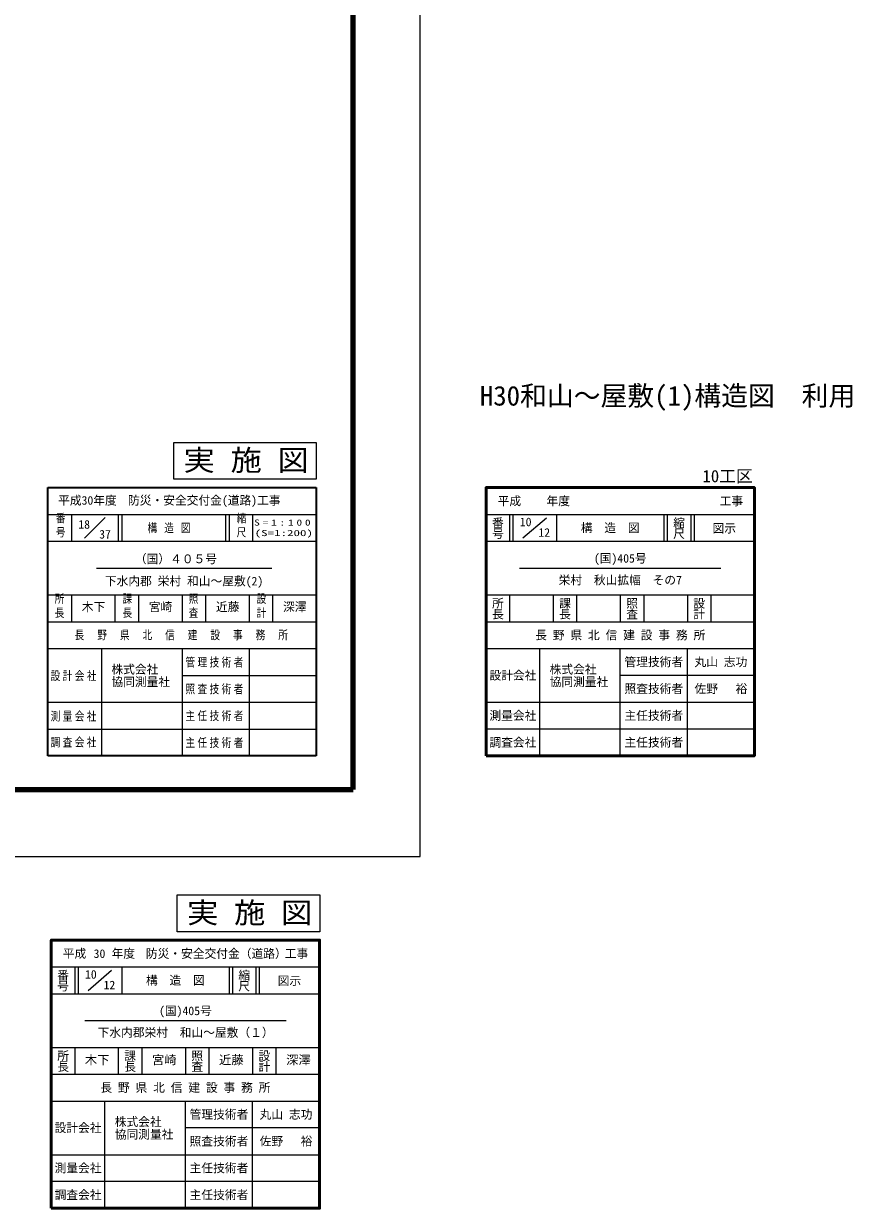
# Model space of a CAD drawing. Units: millimetres at full size, sheet at 1:20, with parts at other scales. Extents: x 0 to 19397, y -2099 to 11880.
# Drawn here: x 14456 to 19397, y -2099 to 4968 of the extents above; entities that cross this region are included whole.
import ezdxf
from ezdxf.enums import TextEntityAlignment as Align

# ---------------------------------------------------------------- set-up
doc = ezdxf.new("R2010")
doc.units = ezdxf.units.MM
doc.header["$LTSCALE"] = 20
for name, color, linetype, lineweight in [('D-TTL', 7, 'Continuous', 100), ('D-TTL-FRAM', 7, 'Continuous', 35), ('D-TTL-LINE', 7, 'Continuous', 13), ('V-nasSTD', 11, 'Continuous', 25)]:
    doc.layers.add(name, color=color, linetype=linetype, lineweight=lineweight)
doc.layers.add('D-TTL-TXT', color=7, linetype='Continuous')
doc.styles.add('@ＭＳ ゴシック', font='')
doc.styles.add('ＭＳ ゴシック', font='')
doc.styles.get('@ＭＳ ゴシック').set_extended_font_data('@MS Gothic')
doc.styles.get('ＭＳ ゴシック').set_extended_font_data('MS Gothic')

msp = doc.modelspace()

# ---------------------------------------------------------------- linework, layer by layer
at = {"layer": 'D-TTL'}
for p, q in [((16420, 400), (16420, 11480)), ((400, 400), (16420, 400))]:
    msp.add_line(p, q, dxfattribs=at)
at = {"layer": 'D-TTL-FRAM'}
for p, q in [((14600, 2200), (16200, 2200)), ((14600, 600), (14600, 2200)), ((16200, 2200), (16200, 600)), ((16200, 600), (14600, 600))]:
    msp.add_line(p, q, dxfattribs=at)
at = {"layer": 'D-TTL-FRAM', "color": 2, "lineweight": 50}
msp.add_lwpolyline([(17213.08, 600), (18813.08, 600), (18813.08, 2200), (17213.08, 2200)], close=True, dxfattribs=at)
at = {"layer": 'D-TTL-FRAM', "lineweight": 50}
msp.add_lwpolyline([(14620, -2099.41), (16220, -2099.41), (16220, -499.41), (14620, -499.41)], close=True, dxfattribs=at)
at = {"layer": 'D-TTL-LINE'}
for p, q in [((14600, 2040), (16200, 2040)), ((14740, 2040), (14740, 1880)), ((14818.5, 1898.5), (14941.5, 2021.5)), ((15020, 2040), (15020, 1880)), ((15040, 2040), (15040, 1880)), ((15660, 2040), (15660, 1880)), ((15680, 2040), (15680, 1880)), ((15820, 2040), (15820, 1880)), ((17213.08, 2040), (18813.08, 2040)), ((17353.08, 2040), (17353.08, 1880)), ((17373.08, 2040), (17373.08, 1880)), ((17433.08, 1900), (17573.08, 2020)), ((17633.08, 2040), (17633.08, 1880)), ((18273.08, 2040), (18273.08, 1880)), ((18293.08, 2040), (18293.08, 1880)), ((18433.08, 2040), (18433.08, 1880)), ((18453.08, 2040), (18453.08, 1880)), ((14600, 1880), (16200, 1880)), ((17213.08, 1880), (18813.08, 1880)), ((14889.48, 1720), (15934.49, 1720)), ((17413.08, 1720), (18613.08, 1720)), ((14600, 1560), (16200, 1560)), ((14740, 1560), (14740, 1400)), ((15000, 1560), (15000, 1400)), ((15140, 1560), (15140, 1400)), ((15400, 1560), (15400, 1400)), ((15540, 1560), (15540, 1400)), ((15800, 1560), (15800, 1400)), ((15940, 1560), (15940, 1400)), ((17213.08, 1560), (18813.08, 1560)), ((17353.08, 1560), (17353.08, 1400)), ((17613.08, 1560), (17613.08, 1400)), ((17753.08, 1560), (17753.08, 1400)), ((18013.08, 1560), (18013.08, 1400)), ((18153.08, 1560), (18153.08, 1400)), ((18413.08, 1560), (18413.08, 1400)), ((18553.08, 1560), (18553.08, 1400)), ((14600, 1400), (16200, 1400)), ((17213.08, 1400), (18813.08, 1400)), ((14600, 1240), (16200, 1240)), ((14920, 1240), (14920, 600)), ((15400, 1240), (15400, 600)), ((15800, 1240), (15800, 600)), ((17213.08, 1240), (18813.08, 1240)), ((17533.08, 600), (17533.08, 1240)), ((18013.08, 600), (18013.08, 1240)), ((18413.08, 600), (18413.08, 1240)), ((15400, 1080), (16200, 1080)), ((18813.08, 1080), (18013.08, 1080)), ((14600, 920), (16200, 920)), ((17213.08, 920), (18813.08, 920)), ((14600, 760), (16200, 760)), ((18813.08, 760), (17213.08, 760)), ((14620, -659.41), (16220, -659.41)), ((14760, -659.41), (14760, -819.41)), ((14780, -659.41), (14780, -819.41)), ((14840, -799.41), (14980, -679.41)), ((15040, -659.41), (15040, -819.41)), ((15680, -659.41), (15680, -819.41)), ((15700, -659.41), (15700, -819.41)), ((15840, -659.41), (15840, -819.41)), ((15860, -659.41), (15860, -819.41)), ((14620, -819.41), (16220, -819.41)), ((14820, -979.41), (16020, -979.41)), ((14620, -1139.41), (16220, -1139.41)), ((14760, -1139.41), (14760, -1299.41)), ((15020, -1139.41), (15020, -1299.41)), ((15160, -1139.41), (15160, -1299.41)), ((15420, -1139.41), (15420, -1299.41)), ((15560, -1139.41), (15560, -1299.41)), ((15820, -1139.41), (15820, -1299.41)), ((15960, -1139.41), (15960, -1299.41)), ((14620, -1299.41), (16220, -1299.41)), ((14620, -1459.41), (16220, -1459.41)), ((14940, -2099.41), (14940, -1459.41)), ((15420, -2099.41), (15420, -1459.41)), ((15820, -2099.41), (15820, -1459.41)), ((16220, -1619.41), (15420, -1619.41)), ((14620, -1779.41), (16220, -1779.41)), ((16220, -1939.41), (14620, -1939.41))]:
    msp.add_line(p, q, dxfattribs=at)
at = {"layer": 'V-nasSTD', "color": 7, "lineweight": 13}
for p, q in [((16820, 0), (16820, 11880)), ((0, 0), (16820, 0))]:
    msp.add_line(p, q, dxfattribs=at)
at = {"layer": 'V-nasSTD', "color": 1}
for p, q in [((15350, 2250), (15350, 2470)), ((15350, 2470), (16200, 2470)), ((16200, 2470), (16200, 2250)), ((16200, 2250), (15350, 2250)), ((15371.11, -449.22), (15371.11, -229.22)), ((15371.11, -229.22), (16221.11, -229.22)), ((16221.11, -229.22), (16221.11, -449.22)), ((16221.11, -449.22), (15371.11, -449.22))]:
    msp.add_line(p, q, dxfattribs=at)

# ---------------------------------------------------------------- texts
at = {"layer": 'D-TTL-TXT', "color": 2, "style": 'ＭＳ ゴシック'}
msp.add_text('H30和山～屋敷(1)構造図\u3000利用', height=117.3, dxfattribs=at).set_placement((18295.48, 2748.1), align=Align.MIDDLE_CENTER)
at = {"layer": 'D-TTL-TXT', "style": 'ＭＳ ゴシック'}
msp.add_text('10工区', height=73.31, dxfattribs=at).set_placement((18803.08, 2210), align=Align.BOTTOM_RIGHT)
for s, p in [('平成30年度', (14660.85, 2082.92)), ('防災・安全交付金(道路)工事', (15077.69, 2082.92))]:
    msp.add_text(s, height=51.32, dxfattribs=at).set_placement(p, align=Align.BOTTOM_LEFT)
for s, p in [('平成', (17351.97, 2120)), ('年度', (17643.08, 2120)), ('工事', (18675.63, 2120)), ('18', (14816.22, 1980.55)), ('番', (17283.79, 1989.61)), ('10', (17449.15, 1995.42)), ('構\u3000造\u3000図', (17953.08, 1960)), ('縮', (18363.79, 1989.61)), ('図示', (18633.54, 1956.98)), ('37', (14940.64, 1921.73)), ('号', (17283.79, 1925.01)), ('12', (17559.86, 1932.16)), ('尺', (18363.79, 1925.01)), ('(国)405号', (18013.08, 1778.03)), ('栄村\u3000秋山拡幅\u3000その7', (18013.18, 1648.31)), ('所', (17283.79, 1509.61)), ('課', (17683.79, 1509.61)), ('照', (18083.79, 1509.61)), ('設', (18483.79, 1509.61)), ('長', (17283.79, 1445.01)), ('長', (17683.79, 1445.01)), ('査', (18083.79, 1445.01)), ('計', (18483.79, 1445.01)), ('長 野 県 北 信 建 設 事 務 所', (18013.08, 1320)), ('株式会社', (15118.67, 1115.83)), ('株式会社', (17731.75, 1115.83)), ('管理技術者', (18213.08, 1160)), ('丸山 志功', (18613.08, 1160)), ('協同測量社', (15153.67, 1041.06)), ('設計会社', (17373.08, 1080)), ('協同測量社', (17766.75, 1041.06)), ('照査技術者', (18213.08, 1000)), ('佐野 \u3000裕', (18613.08, 1000)), ('測量会社', (17373.08, 840)), ('主任技術者', (18213.08, 840)), ('調査会社', (17373.08, 680)), ('主任技術者', (18213.08, 680)), ('平成', (14758.89, -579.41)), ('年度', (15050, -579.41)), ('工事', (16082.55, -579.41)), ('番', (14690.7, -709.8)), ('10', (14856.07, -703.99)), ('構\u3000造\u3000図', (15360, -739.41)), ('縮', (15770.7, -709.8)), ('号', (14690.7, -774.4)), ('12', (14966.77, -767.25)), ('尺', (15770.7, -774.4)), ('図示', (16040.45, -742.43)), ('(国)405号', (15420, -921.38)), ('所', (14690.7, -1189.8)), ('課', (15090.7, -1189.8)), ('照', (15490.7, -1189.8)), ('設', (15890.7, -1189.8)), ('長', (14690.7, -1254.4)), ('長', (15090.7, -1254.4)), ('査', (15490.7, -1254.4)), ('計', (15890.7, -1254.4)), ('長 野 県 北 信 建 設 事 務 所', (15420, -1379.41)), ('株式会社', (15138.67, -1583.58)), ('管理技術者', (15620, -1539.41)), ('丸山 志功', (16020, -1539.41)), ('設計会社', (14780, -1619.41)), ('協同測量社', (15173.67, -1658.35)), ('照査技術者', (15620, -1699.41)), ('佐野 \u3000裕', (16020, -1699.41)), ('測量会社', (14780, -1859.41)), ('主任技術者', (15620, -1859.41)), ('調査会社', (14780, -2019.41)), ('主任技術者', (15620, -2019.41))]:
    msp.add_text(s, height=51.32, dxfattribs=at).set_placement(p, align=Align.MIDDLE_CENTER)
at = {"layer": 'D-TTL-TXT', "style": 'ＭＳ ゴシック', "width": 1.55}
msp.add_text('(S=1:200)', height=36.66, dxfattribs=at).set_placement((16006.66, 1899.74), align=Align.BOTTOM_CENTER)
at = {"layer": 'D-TTL-TXT', "style": 'ＭＳ ゴシック'}
for s, p in [('（国）４０５号 ', (15380.98, 1733.55)), ('下水内郡 栄村 和山～屋敷(2)', (15411.98, 1601.03)), ('木下', (14872.1, 1447.33)), ('宮崎', (15272.1, 1447.33)), ('近藤', (15672.1, 1447.33)), ('深澤', (16072.1, 1447.33))]:
    msp.add_text(s, height=51.32, dxfattribs=at).set_placement(p, align=Align.BOTTOM_CENTER)
at = {"layer": 'D-TTL-TXT', "char_height": 41.06, "attachment_point": 9, "rotation": 270, "style": '@ＭＳ ゴシック'}
for s, insert in [('\\T1.2;\\W1.25;番号', (14648.94, 1886)), ('\\T1.2;\\W1.25;縮尺', (15726.48, 1886)), ('\\T1.2;\\W1.25;所長', (14641.45, 1405.8)), ('\\T1.2;\\W1.25;課長', (15046.98, 1405.8)), ('\\T1.2;\\W1.25;照査', (15441.45, 1405.8)), ('\\T1.2;\\W1.25;設計', (15846.98, 1405.8))]:
    msp.add_mtext(s, dxfattribs=dict(at, insert=insert))
at = {"layer": 'D-TTL-TXT', "attachment_point": 8, "style": 'ＭＳ ゴシック'}
for s, insert, char_height in [('\\T1.73;\\W0.8;構造図', (15343.13, 1928.29), 51.32), ('\\T1.5;\\W1.35;S=1:100', (16006.66, 1972.72), 36.66), ('\\T1.58;\\W0.8;長\\~野\\~県\\~北\\~信\\~建\\~設\\~事\\~務\\~所', (15411.98, 1289.28), 51.32), ('\\T1.25;\\W0.8;管理技術者', (15600, 1126.5), 51.32), ('\\T1.25;\\W0.8;設計会社', (14760, 1045.39), 51.32), ('\\T1.25;\\W0.8;照査技術者', (15600, 966.61), 51.32), ('\\T1.25;\\W0.8;測量会社', (14760, 804.4), 51.32), ('\\T1.25;\\W0.8;主任技術者', (15600, 806.71), 51.32), ('\\T1.25;\\W0.8;調査会社', (14760, 649.14), 51.32), ('\\T1.25;\\W0.8;主任技術者', (15600, 646.82), 51.32)]:
    msp.add_mtext(s, dxfattribs=dict(at, insert=insert, char_height=char_height))
at = {"layer": 'V-nasSTD', "color": 1, "style": 'ＭＳ ゴシック', "width": 1.1}
for p in [(15782.31, 2363.55), (15803.42, -335.67)]:
    msp.add_text('実 施 図', height=124.6, dxfattribs=at).set_placement(p, align=Align.MIDDLE_CENTER)
at = {"layer": 'V-nasSTD', "color": 7, "style": 'ＭＳ ゴシック'}
for s, p in [('30', (14907.67, -580.05)), ('防災・安全交付金（道路）', (15604.15, -580.05)), ('下水内郡栄村\u3000和山～屋敷（１）', (15421.21, -1050.91))]:
    msp.add_text(s, height=51.32, dxfattribs=at).set_placement(p, align=Align.MIDDLE_CENTER)
at = {"layer": 'V-nasSTD', "color": 7, "style": 'ＭＳ ゴシック', "width": 1.05}
for s, p in [('木下', (14820.31, -1255.4)), ('宮崎', (15220.31, -1255.4)), ('近藤', (15620.31, -1255.4)), ('深澤', (16020.31, -1255.4))]:
    msp.add_text(s, height=51.32, dxfattribs=at).set_placement(p, align=Align.BOTTOM_LEFT)

doc.saveas('drawing.dxf')
